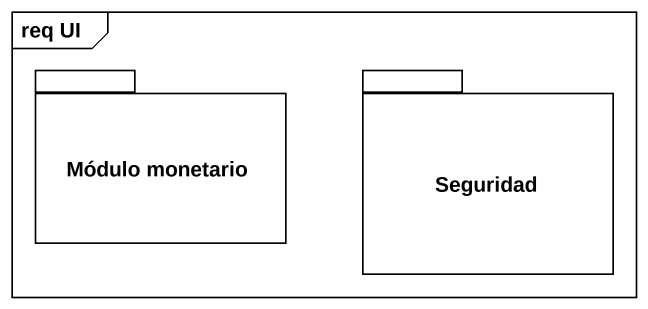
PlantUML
@startuml
mainframe req UI
package "Módulo monetario" as Módulo_monetario {
}
package Seguridad {
}
@enduml
